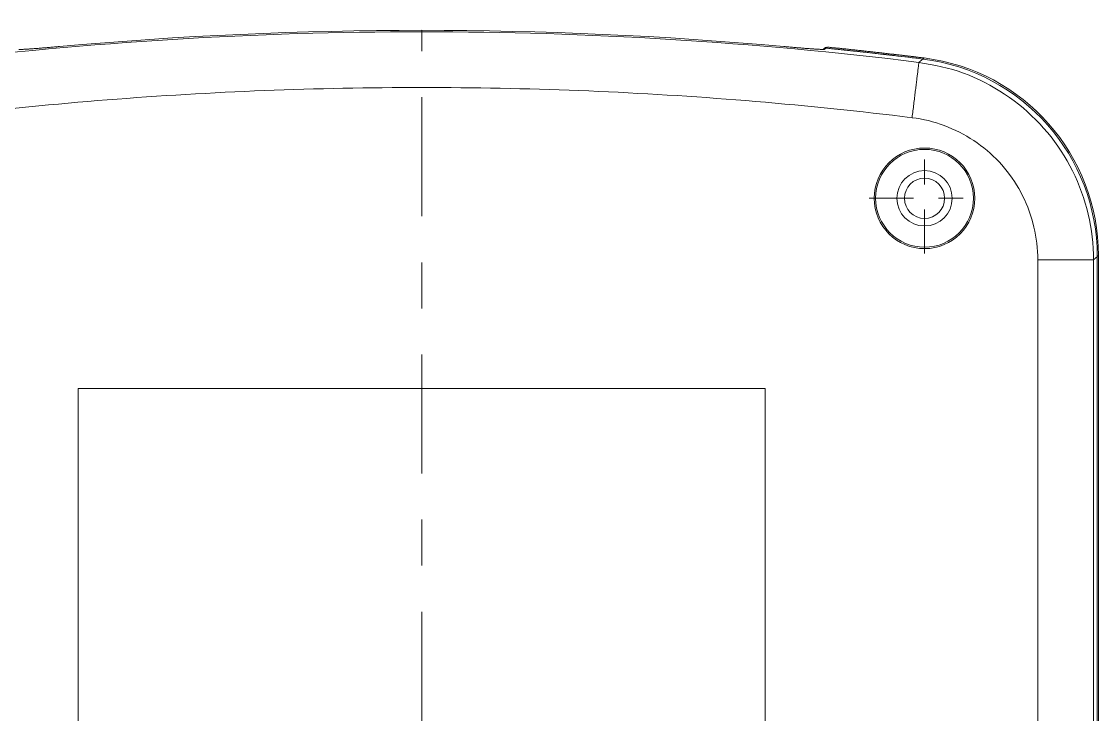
# Model space of a CAD drawing. Header units: inches. Extents: x 0 to 40, y 35.9 to 64.1.
# Drawn here: x 16.544 to 20.868, y 50.71 to 53.491 of the extents above; entities that cross this region are included whole.
import ezdxf

# ---------------------------------------------------------------- set-up
doc = ezdxf.new("R2010")
doc.units = ezdxf.units.IN
doc.header["$MEASUREMENT"] = 0
for name, pattern in [('AI-Linetype-5', [1.032687, 0.478297, -0.184797, 0.184797, -0.184797]), ('AI-Linetype-8', [0.383661, 0.177695, -0.068655, 0.068655, -0.068655]), ('AI-Linetype-9', [0.383661, 0.177695, -0.068655, 0.068655, -0.068655])]:
    doc.linetypes.add(name, pattern=pattern)
doc.layers.add('1', color=7, linetype='Continuous')
doc.layers.add('2', color=7, linetype='Continuous')

# ---------------------------------------------------------------- blocks, each defined once
blk = doc.blocks.new('block 159')
at = {"layer": '1', "color": 43, "lineweight": 18, "true_color": 0xccb266}
blk.add_lwpolyline([(16.7707, 52.0187), (16.7707, 49.5955)], dxfattribs=at)
blk = doc.blocks.new('block 167')
at = {"layer": '1', "color": 43, "lineweight": 18, "true_color": 0xccb266}
blk.add_lwpolyline([(20.8482, 49.4211), (20.8482, 52.5346)], dxfattribs=at)
blk = doc.blocks.new('block 169')
at = {"layer": '1', "color": 43, "lineweight": 18, "true_color": 0xccb266}
blk.add_lwpolyline([(19.5304, 52.0187), (16.7707, 52.0187)], dxfattribs=at)
blk = doc.blocks.new('block 191')
at = {"layer": '1', "color": 43, "lineweight": 18, "true_color": 0xccb266}
blk.add_lwpolyline([(20.6245, 52.5346), (20.6245, 49.3945)], dxfattribs=at)
blk = doc.blocks.new('block 196')
at = {"layer": '1', "color": 43, "lineweight": 18, "true_color": 0xccb266}
blk.add_lwpolyline([(20.8634, 52.548), (20.8634, 49.4211)], dxfattribs=at)
blk = doc.blocks.new('block 221')
at = {"layer": '1', "color": 43, "lineweight": 18, "true_color": 0xccb266}
blk.add_lwpolyline([(19.5304, 49.5955), (19.5304, 52.0187)], dxfattribs=at)
blk = doc.blocks.new('block 494')
at = {"layer": '1', "color": 43, "lineweight": 18, "true_color": 0xccb266}
blk.add_open_spline([(20.3717, 52.7818), (20.3717, 52.8933), (20.2813, 52.9837), (20.1698, 52.9837), (20.0583, 52.9837), (19.9679, 52.8933), (19.9679, 52.7818), (19.9679, 52.6703), (20.0583, 52.5799), (20.1698, 52.5799), (20.2813, 52.5799), (20.3717, 52.6703), (20.3717, 52.7818), (20.3717, 52.7818), (20.3717, 52.7818), (20.3717, 52.7818)], degree=3, knots=[0, 0, 0, 0, 1, 1, 1, 2, 2, 2, 3, 3, 3, 4, 4, 4, 5, 5, 5, 5], dxfattribs=at)
blk = doc.blocks.new('block 500')
at = {"layer": '1', "color": 43, "lineweight": 18, "true_color": 0xccb266}
blk.add_open_spline([(20.1472, 53.3276), (18.8211, 53.4914), (17.48, 53.4914), (16.1539, 53.3276)], degree=3, dxfattribs=at)
blk = doc.blocks.new('block 502')
at = {"layer": '1', "color": 43, "lineweight": 18, "true_color": 0xccb266}
blk.add_open_spline([(16.6964, 53.3911), (17.6639, 53.4778), (18.6372, 53.4778), (19.6047, 53.3911)], degree=3, dxfattribs=at)
blk = doc.blocks.new('block 513')
at = {"layer": '1', "color": 43, "lineweight": 18, "true_color": 0xccb266}
blk.add_open_spline([(19.7747, 53.3845), (19.9043, 53.3715), (20.0337, 53.3569), (20.1629, 53.3409)], degree=3, dxfattribs=at)
blk = doc.blocks.new('block 517')
at = {"layer": '1', "color": 43, "lineweight": 18, "true_color": 0xccb266}
blk.add_open_spline([(20.2809, 52.7818), (20.2809, 52.8431), (20.2312, 52.8928), (20.1698, 52.8928), (20.1085, 52.8928), (20.0588, 52.8431), (20.0588, 52.7818), (20.0588, 52.7204), (20.1085, 52.6707), (20.1698, 52.6707), (20.2312, 52.6707), (20.2809, 52.7204), (20.2809, 52.7818), (20.2809, 52.7818), (20.2809, 52.7818), (20.2809, 52.7818)], degree=3, knots=[0, 0, 0, 0, 1, 1, 1, 2, 2, 2, 3, 3, 3, 4, 4, 4, 5, 5, 5, 5], dxfattribs=at)
blk = doc.blocks.new('block 520')
at = {"layer": '1', "color": 43, "lineweight": 18, "true_color": 0xccb266}
blk.add_open_spline([(19.9735, 52.7818), (19.9735, 52.8902), (20.0614, 52.9781), (20.1698, 52.9781), (20.2782, 52.9781), (20.3662, 52.8902), (20.3662, 52.7818), (20.3662, 52.6734), (20.2782, 52.5855), (20.1698, 52.5855), (20.0614, 52.5855), (19.9735, 52.6734), (19.9735, 52.7818), (19.9735, 52.7818), (19.9735, 52.7818), (19.9735, 52.7818)], degree=3, knots=[0, 0, 0, 0, 1, 1, 1, 2, 2, 2, 3, 3, 3, 4, 4, 4, 5, 5, 5, 5], dxfattribs=at)
blk = doc.blocks.new('block 563')
at = {"layer": '1', "color": 43, "lineweight": 18, "true_color": 0xccb266}
blk.add_open_spline([(20.1629, 53.3409), (20.5631, 53.2911), (20.8634, 52.9512), (20.8634, 52.548)], degree=3, dxfattribs=at)
blk = doc.blocks.new('block 633')
at = {"layer": '1', "color": 43, "lineweight": 18, "true_color": 0xccb266}
blk.add_lwpolyline([(16.5335, 53.3798), (16.5338, 53.3797), (16.5342, 53.3796), (16.5347, 53.3795), (16.5355, 53.3795), (16.5364, 53.3794), (16.5374, 53.3794), (16.5386, 53.3794), (16.5399, 53.3794), (16.5414, 53.3794), (16.543, 53.3795), (16.5448, 53.3795), (16.5467, 53.3796), (16.5487, 53.3797), (16.5509, 53.3798), (16.5532, 53.3799), (16.5557, 53.38), (16.5582, 53.3801), (16.5609, 53.3803), (16.5638, 53.3804), (16.5667, 53.3806), (16.5698, 53.3808), (16.573, 53.381), (16.5763, 53.3813), (16.5797, 53.3815), (16.5833, 53.3818), (16.5869, 53.382), (16.5906, 53.3823), (16.5945, 53.3826), (16.5985, 53.3829), (16.6025, 53.3832), (16.6066, 53.3835), (16.6108, 53.3838), (16.6151, 53.3842), (16.6195, 53.3845), (16.6239, 53.3849), (16.6285, 53.3853), (16.633, 53.3856), (16.6377, 53.386), (16.6423, 53.3864), (16.6471, 53.3868), (16.6519, 53.3872), (16.6567, 53.3876), (16.6616, 53.388), (16.6665, 53.3885), (16.6714, 53.3889), (16.6764, 53.3893), (16.6814, 53.3897), (16.6864, 53.3902), (16.6914, 53.3906), (16.6964, 53.3911)], dxfattribs=at)
blk = doc.blocks.new('block 638')
at = {"layer": '1', "color": 43, "lineweight": 18, "true_color": 0xccb266}
blk.add_lwpolyline([(20.1472, 53.3276), (20.1471, 53.3273), (20.1471, 53.3268), (20.147, 53.326), (20.1469, 53.3251), (20.1467, 53.324), (20.1466, 53.3226), (20.1464, 53.321), (20.1462, 53.3193), (20.1459, 53.3173), (20.1456, 53.3151), (20.1453, 53.3128), (20.145, 53.3102), (20.1447, 53.3075), (20.1443, 53.3045), (20.144, 53.3014), (20.1435, 53.2981), (20.1431, 53.2946), (20.1426, 53.2909), (20.1422, 53.2871), (20.1417, 53.2831), (20.1412, 53.2789), (20.1406, 53.2746), (20.1401, 53.27), (20.1395, 53.2654), (20.1389, 53.2605), (20.1383, 53.2555), (20.1377, 53.2504), (20.137, 53.2451), (20.1363, 53.2397), (20.1357, 53.2342), (20.135, 53.2285), (20.1342, 53.2227), (20.1335, 53.2168), (20.1328, 53.2108), (20.132, 53.2047), (20.1312, 53.1986), (20.1305, 53.1923), (20.1297, 53.1859), (20.1289, 53.1795), (20.1281, 53.173), (20.1273, 53.1664), (20.1265, 53.1598), (20.1257, 53.1532), (20.1248, 53.1464), (20.124, 53.1397), (20.1231, 53.1329), (20.1223, 53.1261), (20.1215, 53.1193), (20.1206, 53.1124), (20.1198, 53.1055)], dxfattribs=at)
blk = doc.blocks.new('block 643')
at = {"layer": '1', "color": 43, "lineweight": 18, "true_color": 0xccb266}
blk.add_lwpolyline([(20.1472, 53.3276), (20.1475, 53.3278), (20.1478, 53.3281), (20.1482, 53.3284), (20.1485, 53.3286), (20.1488, 53.3289), (20.1491, 53.3292), (20.1495, 53.3294), (20.1498, 53.3297), (20.1501, 53.33), (20.1504, 53.3302), (20.1507, 53.3305), (20.1511, 53.3308), (20.1514, 53.331), (20.1517, 53.3313), (20.1521, 53.3316), (20.1524, 53.3318), (20.1527, 53.3321), (20.153, 53.3324), (20.1533, 53.3326), (20.1536, 53.3329), (20.1539, 53.3331), (20.1543, 53.3334), (20.1546, 53.3337), (20.1549, 53.3339), (20.1552, 53.3342), (20.1555, 53.3345), (20.1558, 53.3347), (20.1562, 53.335), (20.1564, 53.3353), (20.1567, 53.3356), (20.157, 53.3358), (20.1574, 53.3361), (20.1577, 53.3363), (20.1579, 53.3366), (20.1583, 53.3369), (20.1586, 53.3372), (20.1588, 53.3374), (20.1591, 53.3377), (20.1595, 53.338), (20.1597, 53.3382), (20.16, 53.3385), (20.1604, 53.3388), (20.1607, 53.339), (20.1609, 53.3393), (20.1612, 53.3396), (20.1616, 53.3398), (20.1619, 53.3401), (20.1622, 53.3404), (20.1626, 53.3406), (20.1629, 53.3409)], dxfattribs=at)
blk = doc.blocks.new('block 645')
at = {"layer": '1', "color": 43, "lineweight": 18, "true_color": 0xccb266}
blk.add_lwpolyline([(20.6245, 52.5346), (20.6314, 52.5346), (20.6383, 52.5346), (20.6452, 52.5346), (20.6521, 52.5346), (20.6589, 52.5346), (20.6657, 52.5346), (20.6725, 52.5346), (20.6792, 52.5346), (20.6859, 52.5346), (20.6925, 52.5346), (20.699, 52.5346), (20.7055, 52.5346), (20.7119, 52.5346), (20.7183, 52.5346), (20.7245, 52.5346), (20.7306, 52.5346), (20.7366, 52.5346), (20.7426, 52.5346), (20.7484, 52.5346), (20.7542, 52.5346), (20.7597, 52.5346), (20.7652, 52.5346), (20.7705, 52.5346), (20.7756, 52.5346), (20.7807, 52.5346), (20.7856, 52.5346), (20.7903, 52.5346), (20.7948, 52.5346), (20.7992, 52.5346), (20.8034, 52.5346), (20.8074, 52.5346), (20.8113, 52.5346), (20.815, 52.5346), (20.8185, 52.5346), (20.8219, 52.5346), (20.825, 52.5346), (20.828, 52.5346), (20.8307, 52.5346), (20.8333, 52.5346), (20.8357, 52.5346), (20.8379, 52.5346), (20.8399, 52.5346), (20.8417, 52.5346), (20.8432, 52.5346), (20.8446, 52.5346), (20.8458, 52.5346), (20.8467, 52.5346), (20.8474, 52.5346), (20.848, 52.5346), (20.8482, 52.5346)], dxfattribs=at)
blk = doc.blocks.new('block 648')
at = {"layer": '1', "color": 43, "lineweight": 18, "true_color": 0xccb266}
blk.add_lwpolyline([(20.8482, 52.5346), (20.8476, 52.5577), (20.8467, 52.5808), (20.8452, 52.6039), (20.843, 52.6269), (20.8399, 52.6498), (20.8362, 52.6727), (20.8319, 52.6954), (20.8269, 52.7179), (20.8213, 52.7404), (20.815, 52.7626), (20.8081, 52.7847), (20.8005, 52.8065), (20.7923, 52.8282), (20.7835, 52.8496), (20.7741, 52.8707), (20.7641, 52.8915), (20.7534, 52.912), (20.7422, 52.9323), (20.7304, 52.9522), (20.718, 52.9717), (20.7051, 52.9908), (20.6917, 53.0096), (20.6776, 53.028), (20.6631, 53.046), (20.648, 53.0636), (20.6325, 53.0807), (20.6164, 53.0973), (20.5999, 53.1135), (20.5829, 53.1293), (20.5654, 53.1445), (20.5475, 53.1591), (20.5292, 53.1733), (20.5105, 53.1869), (20.4914, 53.2), (20.472, 53.2125), (20.4522, 53.2245), (20.432, 53.2359), (20.4115, 53.2468), (20.3908, 53.2571), (20.3697, 53.2668), (20.3484, 53.2759), (20.3268, 53.2842), (20.3049, 53.2917), (20.2829, 53.2984), (20.2606, 53.3044), (20.2381, 53.3098), (20.2155, 53.3147), (20.1928, 53.3192), (20.17, 53.3234), (20.1472, 53.3276)], dxfattribs=at)
blk = doc.blocks.new('block 656')
at = {"layer": '1', "color": 43, "lineweight": 18, "true_color": 0xccb266}
blk.add_lwpolyline([(16.1814, 53.1055), (16.2205, 53.1103), (16.2597, 53.115), (16.299, 53.1196), (16.3382, 53.1241), (16.3774, 53.1285), (16.4167, 53.1328), (16.4559, 53.1371), (16.4952, 53.1412), (16.5345, 53.1452), (16.5738, 53.1491), (16.6131, 53.1529), (16.6524, 53.1567), (16.6917, 53.1603), (16.731, 53.1639), (16.7703, 53.1673), (16.8097, 53.1706), (16.849, 53.1739), (16.8884, 53.177), (16.9278, 53.1801), (16.9671, 53.183), (17.0065, 53.1859), (17.0459, 53.1887), (17.0853, 53.1913), (17.1247, 53.1939), (17.1641, 53.1964), (17.2035, 53.1988), (17.2429, 53.201), (17.2824, 53.2032), (17.3218, 53.2053), (17.3612, 53.2073), (17.4007, 53.2092), (17.4401, 53.211), (17.4795, 53.2127), (17.519, 53.2143), (17.5584, 53.2158), (17.5979, 53.2172), (17.6374, 53.2185), (17.6768, 53.2197), (17.7163, 53.2208), (17.7558, 53.2219), (17.7952, 53.2228), (17.8347, 53.2236), (17.8742, 53.2243), (17.9137, 53.225), (17.9532, 53.2255), (17.9926, 53.2259), (18.0321, 53.2263), (18.0716, 53.2265), (18.1111, 53.2267), (18.1506, 53.2267)], dxfattribs=at)
blk = doc.blocks.new('block 657')
at = {"layer": '1', "color": 43, "lineweight": 18, "true_color": 0xccb266}
blk.add_lwpolyline([(20.1198, 53.1055), (20.1363, 53.1033), (20.1527, 53.1005), (20.169, 53.0972), (20.1852, 53.0935), (20.2014, 53.0892), (20.2173, 53.0846), (20.2331, 53.0794), (20.2488, 53.0738), (20.2644, 53.0678), (20.2797, 53.0613), (20.2949, 53.0544), (20.3098, 53.047), (20.3245, 53.0393), (20.3391, 53.0311), (20.3533, 53.0225), (20.3673, 53.0135), (20.3811, 53.0042), (20.3946, 52.9944), (20.4078, 52.9842), (20.4207, 52.9737), (20.4333, 52.9628), (20.4455, 52.9515), (20.4575, 52.9399), (20.469, 52.928), (20.4803, 52.9157), (20.4911, 52.903), (20.5016, 52.89), (20.5116, 52.8768), (20.5213, 52.8632), (20.5306, 52.8494), (20.5395, 52.8353), (20.5479, 52.821), (20.556, 52.8064), (20.5636, 52.7916), (20.5708, 52.7766), (20.5775, 52.7614), (20.5839, 52.7459), (20.5898, 52.7304), (20.5952, 52.7146), (20.6002, 52.6987), (20.6048, 52.6827), (20.6089, 52.6666), (20.6125, 52.6503), (20.6157, 52.634), (20.6183, 52.6176), (20.6206, 52.6011), (20.6223, 52.5845), (20.6235, 52.5679), (20.6243, 52.5512), (20.6245, 52.5346)], dxfattribs=at)
blk = doc.blocks.new('block 659')
at = {"layer": '1', "color": 43, "lineweight": 18, "true_color": 0xccb266}
blk.add_lwpolyline([(18.1506, 53.2267), (18.1901, 53.2267), (18.2295, 53.2265), (18.269, 53.2263), (18.3085, 53.2259), (18.348, 53.2255), (18.3875, 53.225), (18.4269, 53.2243), (18.4664, 53.2236), (18.5059, 53.2228), (18.5454, 53.2219), (18.5848, 53.2208), (18.6243, 53.2197), (18.6638, 53.2185), (18.7032, 53.2172), (18.7427, 53.2158), (18.7821, 53.2143), (18.8216, 53.2127), (18.861, 53.211), (18.9005, 53.2092), (18.9399, 53.2073), (18.9793, 53.2053), (19.0188, 53.2032), (19.0582, 53.201), (19.0976, 53.1988), (19.137, 53.1964), (19.1764, 53.1939), (19.2158, 53.1913), (19.2552, 53.1887), (19.2946, 53.1859), (19.334, 53.183), (19.3734, 53.1801), (19.4127, 53.177), (19.4521, 53.1739), (19.4914, 53.1706), (19.5308, 53.1673), (19.5701, 53.1639), (19.6094, 53.1603), (19.6488, 53.1567), (19.6881, 53.1529), (19.7274, 53.1491), (19.7666, 53.1452), (19.8059, 53.1412), (19.8452, 53.1371), (19.8845, 53.1328), (19.9237, 53.1285), (19.9629, 53.1241), (20.0022, 53.1196), (20.0414, 53.115), (20.0806, 53.1103), (20.1198, 53.1055)], dxfattribs=at)
blk = doc.blocks.new('block 661')
at = {"layer": '1', "color": 43, "lineweight": 18, "true_color": 0xccb266}
blk.add_lwpolyline([(20.8482, 52.5346), (20.8485, 52.5348), (20.8489, 52.5351), (20.8492, 52.5354), (20.8495, 52.5357), (20.8498, 52.5359), (20.8501, 52.5362), (20.8504, 52.5365), (20.8507, 52.5367), (20.851, 52.537), (20.8513, 52.5373), (20.8516, 52.5375), (20.8519, 52.5378), (20.8522, 52.5381), (20.8525, 52.5383), (20.8528, 52.5386), (20.8531, 52.5389), (20.8534, 52.5391), (20.8537, 52.5394), (20.854, 52.5397), (20.8543, 52.5399), (20.8546, 52.5402), (20.8549, 52.5405), (20.8552, 52.5407), (20.8555, 52.541), (20.8558, 52.5413), (20.8561, 52.5415), (20.8564, 52.5418), (20.8567, 52.5421), (20.857, 52.5423), (20.8573, 52.5426), (20.8576, 52.5429), (20.8579, 52.5431), (20.8582, 52.5434), (20.8585, 52.5437), (20.8588, 52.5439), (20.8592, 52.5442), (20.8594, 52.5445), (20.8597, 52.5448), (20.8601, 52.545), (20.8604, 52.5453), (20.8607, 52.5455), (20.8609, 52.5458), (20.8613, 52.5461), (20.8616, 52.5464), (20.8619, 52.5466), (20.8622, 52.5469), (20.8625, 52.5471), (20.8628, 52.5474), (20.8631, 52.5477), (20.8634, 52.548)], dxfattribs=at)
blk = doc.blocks.new('block 663')
at = {"layer": '1', "color": 43, "lineweight": 18, "true_color": 0xccb266}
blk.add_lwpolyline([(19.6047, 53.3911), (19.6097, 53.3906), (19.6147, 53.3902), (19.6197, 53.3897), (19.6247, 53.3893), (19.6297, 53.3889), (19.6346, 53.3885), (19.6395, 53.388), (19.6444, 53.3876), (19.6492, 53.3872), (19.654, 53.3868), (19.6587, 53.3864), (19.6634, 53.386), (19.6681, 53.3856), (19.6726, 53.3853), (19.6771, 53.3849), (19.6816, 53.3845), (19.6859, 53.3842), (19.6902, 53.3838), (19.6944, 53.3835), (19.6985, 53.3832), (19.7026, 53.3829), (19.7065, 53.3826), (19.7104, 53.3823), (19.7141, 53.382), (19.7178, 53.3818), (19.7213, 53.3815), (19.7248, 53.3813), (19.7281, 53.381), (19.7313, 53.3808), (19.7344, 53.3806), (19.7373, 53.3805), (19.7401, 53.3803), (19.7428, 53.3801), (19.7454, 53.38), (19.7479, 53.3799), (19.7502, 53.3798), (19.7524, 53.3797), (19.7544, 53.3796), (19.7563, 53.3795), (19.7581, 53.3795), (19.7597, 53.3794), (19.7612, 53.3794), (19.7625, 53.3794), (19.7637, 53.3794), (19.7648, 53.3794), (19.7656, 53.3795), (19.7664, 53.3795), (19.767, 53.3796), (19.7674, 53.3797), (19.7676, 53.3798)], dxfattribs=at)
blk = doc.blocks.new('block 664')
at = {"layer": '1', "color": 43, "lineweight": 18, "true_color": 0xccb266}
blk.add_open_spline([(19.7747, 53.3845), (19.7746, 53.3844), (19.7745, 53.3843), (19.7745, 53.3843), (19.7743, 53.3842), (19.7742, 53.3841), (19.7742, 53.3841), (19.774, 53.384), (19.7739, 53.3839), (19.7739, 53.3839), (19.7737, 53.3838), (19.7736, 53.3837), (19.7736, 53.3837), (19.7735, 53.3836), (19.7733, 53.3835), (19.7733, 53.3835), (19.7732, 53.3834), (19.773, 53.3833), (19.773, 53.3833), (19.7729, 53.3832), (19.7728, 53.3831), (19.7728, 53.3831), (19.7726, 53.3831), (19.7725, 53.383), (19.7725, 53.383), (19.7723, 53.3829), (19.7722, 53.3828), (19.7722, 53.3828), (19.7721, 53.3827), (19.7719, 53.3826), (19.7719, 53.3826), (19.7718, 53.3825), (19.7716, 53.3824), (19.7716, 53.3824), (19.7715, 53.3823), (19.7713, 53.3822), (19.7713, 53.3822), (19.7712, 53.3821), (19.7711, 53.382), (19.7711, 53.382), (19.7709, 53.3819), (19.7708, 53.3819), (19.7708, 53.3819), (19.7706, 53.3818), (19.7705, 53.3817), (19.7705, 53.3817), (19.7703, 53.3816), (19.7702, 53.3815), (19.7702, 53.3815), (19.7701, 53.3814), (19.7699, 53.3813), (19.7699, 53.3813), (19.7698, 53.3812), (19.7696, 53.3811), (19.7696, 53.3811), (19.7695, 53.381), (19.7693, 53.3809), (19.7693, 53.3809), (19.7692, 53.3808), (19.7691, 53.3807), (19.7691, 53.3807), (19.7689, 53.3807), (19.7688, 53.3805), (19.7688, 53.3805), (19.7686, 53.3804), (19.7685, 53.3804), (19.7685, 53.3804), (19.7684, 53.3803), (19.7682, 53.3802), (19.7682, 53.3802), (19.7681, 53.3801), (19.7679, 53.38), (19.7679, 53.38), (19.7678, 53.3799), (19.7676, 53.3798), (19.7676, 53.3798)], degree=3, knots=[0, 0, 0, 0, 1, 1, 1, 2, 2, 2, 3, 3, 3, 4, 4, 4, 5, 5, 5, 6, 6, 6, 7, 7, 7, 8, 8, 8, 9, 9, 9, 10, 10, 10, 11, 11, 11, 12, 12, 12, 13, 13, 13, 14, 14, 14, 15, 15, 15, 16, 16, 16, 17, 17, 17, 18, 18, 18, 19, 19, 19, 20, 20, 20, 21, 21, 21, 22, 22, 22, 23, 23, 23, 24, 24, 24, 25, 25, 25, 25], dxfattribs=at)
blk = doc.blocks.new('block 734')
at = {"layer": '1', "color": 1, "linetype": 'AI-Linetype-5', "lineweight": 18, "true_color": 0xff0000}
blk.add_lwpolyline([(18.1506, 42.3826), (18.1506, 53.4561)], dxfattribs=at)
blk = doc.blocks.new('block 737')
at = {"layer": '1', "color": 1, "linetype": 'AI-Linetype-8', "lineweight": 18, "true_color": 0xff0000}
blk.add_lwpolyline([(19.9477, 52.7818), (20.3919, 52.7818)], dxfattribs=at)
blk = doc.blocks.new('block 738')
at = {"layer": '1', "color": 1, "linetype": 'AI-Linetype-9', "lineweight": 18, "true_color": 0xff0000}
blk.add_lwpolyline([(20.1698, 52.5597), (20.1698, 53.0039)], dxfattribs=at)
blk = doc.blocks.new('block 842')
at = {"layer": '2', "color": 80, "lineweight": 18, "true_color": 0x3fff00}
blk.add_lwpolyline([(20.8681, 52.5522), (20.8681, 49.2757)], dxfattribs=at)
blk = doc.blocks.new('block 863')
at = {"layer": '2', "color": 80, "lineweight": 18, "true_color": 0x3fff00}
blk.add_lwpolyline([(20.8634, 52.548), (20.8681, 52.5522)], dxfattribs=at)
blk = doc.blocks.new('block 864')
at = {"layer": '2', "color": 80, "lineweight": 18, "true_color": 0x3fff00}
blk.add_lwpolyline([(20.8634, 52.548), (20.8634, 49.4211)], dxfattribs=at)
blk = doc.blocks.new('block 883')
at = {"layer": '2', "color": 7, "lineweight": 18, "true_color": 0xffffff}
blk.add_lwpolyline([(19.7758, 53.3852), (19.7758, 53.3891)], dxfattribs=at)
blk = doc.blocks.new('block 887')
at = {"layer": '2', "color": 7, "lineweight": 18, "true_color": 0xffffff}
blk.add_lwpolyline([(20.8681, 49.4211), (20.8681, 52.5522)], dxfattribs=at)
blk = doc.blocks.new('block 1109')
at = {"layer": '2', "color": 80, "lineweight": 18, "true_color": 0x3fff00}
blk.add_open_spline([(20.0487, 53.3547), (20.0868, 53.3502), (20.1248, 53.3456), (20.1629, 53.3409)], degree=3, dxfattribs=at)
blk = doc.blocks.new('block 1117')
at = {"layer": '2', "color": 7, "lineweight": 18, "true_color": 0xffffff}
blk.add_open_spline([(20.2506, 52.7818), (20.2506, 52.8264), (20.2144, 52.8625), (20.1698, 52.8625), (20.1252, 52.8625), (20.0891, 52.8264), (20.0891, 52.7818), (20.0891, 52.7372), (20.1252, 52.701), (20.1698, 52.701), (20.2144, 52.701), (20.2506, 52.7372), (20.2506, 52.7818), (20.2506, 52.7818), (20.2506, 52.7818), (20.2506, 52.7818)], degree=3, knots=[0, 0, 0, 0, 1, 1, 1, 2, 2, 2, 3, 3, 3, 4, 4, 4, 5, 5, 5, 5], dxfattribs=at)
blk = doc.blocks.new('block 1146')
at = {"layer": '2', "color": 80, "lineweight": 18, "true_color": 0x3fff00}
blk.add_open_spline([(20.168, 53.3451), (20.568, 53.2952), (20.8681, 52.9553), (20.8681, 52.5522)], degree=3, dxfattribs=at)
blk = doc.blocks.new('block 1148')
at = {"layer": '2', "color": 80, "lineweight": 18, "true_color": 0x3fff00}
blk.add_open_spline([(20.8634, 52.548), (20.8634, 52.9512), (20.5631, 53.2911), (20.1629, 53.3409)], degree=3, dxfattribs=at)
blk = doc.blocks.new('block 1151')
at = {"layer": '2', "color": 7, "lineweight": 18, "true_color": 0xffffff}
blk.add_open_spline([(19.7612, 53.3796), (19.7661, 53.3828), (19.771, 53.386), (19.7758, 53.3891)], degree=3, dxfattribs=at)
blk = doc.blocks.new('block 1153')
at = {"layer": '2', "color": 7, "lineweight": 18, "true_color": 0xffffff}
blk.add_open_spline([(20.168, 53.3451), (20.568, 53.2952), (20.8681, 52.9553), (20.8681, 52.5522)], degree=3, dxfattribs=at)
blk = doc.blocks.new('block 1384')
at = {"layer": '2', "color": 80, "lineweight": 18, "true_color": 0x3fff00}
blk.add_lwpolyline([(20.0398, 53.3605), (20.0346, 53.3611), (20.0294, 53.3617), (20.0243, 53.3623), (20.0191, 53.3629), (20.0139, 53.3635), (20.0087, 53.3641), (20.0036, 53.3647), (19.9984, 53.3653), (19.9932, 53.3659), (19.9881, 53.3665), (19.9829, 53.3671), (19.9777, 53.3676), (19.9726, 53.3682), (19.9674, 53.3688), (19.9622, 53.3694), (19.957, 53.37), (19.9519, 53.3705), (19.9467, 53.3711), (19.9415, 53.3717), (19.9364, 53.3723), (19.9312, 53.3728), (19.926, 53.3734), (19.9209, 53.374), (19.9157, 53.3745), (19.9105, 53.3751), (19.9053, 53.3757), (19.9001, 53.3762), (19.895, 53.3768), (19.8898, 53.3773), (19.8846, 53.3779), (19.8795, 53.3784), (19.8743, 53.379), (19.8691, 53.3795), (19.8639, 53.3801), (19.8588, 53.3806), (19.8536, 53.3812), (19.8484, 53.3817), (19.8432, 53.3823), (19.8381, 53.3828), (19.8329, 53.3833), (19.8277, 53.3839), (19.8225, 53.3844), (19.8174, 53.3849), (19.8122, 53.3855), (19.807, 53.386), (19.8018, 53.3865), (19.7967, 53.387), (19.7915, 53.3876), (19.7863, 53.3881), (19.7811, 53.3886)], dxfattribs=at)
blk = doc.blocks.new('block 1386')
at = {"layer": '2', "color": 80, "lineweight": 18, "true_color": 0x3fff00}
blk.add_lwpolyline([(20.0487, 53.3595), (20.0485, 53.3595), (20.0483, 53.3595), (20.0481, 53.3596), (20.048, 53.3596), (20.0478, 53.3596), (20.0476, 53.3596), (20.0474, 53.3596), (20.0473, 53.3597), (20.0471, 53.3597), (20.0469, 53.3597), (20.0467, 53.3597), (20.0465, 53.3597), (20.0464, 53.3598), (20.0462, 53.3598), (20.046, 53.3598), (20.0458, 53.3598), (20.0456, 53.3598), (20.0455, 53.3599), (20.0453, 53.3599), (20.0451, 53.3599), (20.0449, 53.3599), (20.0447, 53.3599), (20.0446, 53.36), (20.0444, 53.36), (20.0442, 53.36), (20.044, 53.36), (20.0439, 53.3601), (20.0437, 53.3601), (20.0435, 53.3601), (20.0433, 53.3601), (20.0432, 53.3601), (20.043, 53.3602), (20.0428, 53.3602), (20.0426, 53.3602), (20.0424, 53.3602), (20.0423, 53.3602), (20.0421, 53.3603), (20.0419, 53.3603), (20.0417, 53.3603), (20.0415, 53.3603), (20.0414, 53.3603), (20.0412, 53.3604), (20.041, 53.3604), (20.0408, 53.3604), (20.0407, 53.3604), (20.0405, 53.3605), (20.0403, 53.3605), (20.0401, 53.3605), (20.0399, 53.3605), (20.0398, 53.3605)], dxfattribs=at)
blk = doc.blocks.new('block 1388')
at = {"layer": '2', "color": 80, "lineweight": 18, "true_color": 0x3fff00}
blk.add_lwpolyline([(19.7747, 53.3845), (19.7802, 53.3839), (19.7857, 53.3834), (19.7912, 53.3828), (19.7967, 53.3822), (19.8022, 53.3817), (19.8076, 53.3811), (19.8131, 53.3806), (19.8186, 53.38), (19.8241, 53.3794), (19.8296, 53.3789), (19.8351, 53.3783), (19.8405, 53.3777), (19.846, 53.3772), (19.8515, 53.3766), (19.857, 53.376), (19.8625, 53.3754), (19.8679, 53.3748), (19.8734, 53.3743), (19.8789, 53.3737), (19.8844, 53.3731), (19.8899, 53.3725), (19.8953, 53.3719), (19.9008, 53.3713), (19.9063, 53.3707), (19.9118, 53.3701), (19.9173, 53.3696), (19.9227, 53.369), (19.9282, 53.3684), (19.9337, 53.3678), (19.9392, 53.3671), (19.9446, 53.3665), (19.9501, 53.3659), (19.9556, 53.3653), (19.9611, 53.3647), (19.9666, 53.3641), (19.972, 53.3635), (19.9775, 53.3629), (19.983, 53.3623), (19.9885, 53.3616), (19.9939, 53.361), (19.9994, 53.3604), (20.0049, 53.3598), (20.0104, 53.3591), (20.0158, 53.3585), (20.0213, 53.3579), (20.0268, 53.3572), (20.0323, 53.3566), (20.0377, 53.356), (20.0432, 53.3553), (20.0487, 53.3547)], dxfattribs=at)
blk = doc.blocks.new('block 1411')
at = {"layer": '2', "color": 80, "lineweight": 18, "true_color": 0x3fff00}
blk.add_lwpolyline([(20.168, 53.3451), (20.1656, 53.3454), (20.1632, 53.3456), (20.1608, 53.346), (20.1585, 53.3463), (20.1561, 53.3465), (20.1537, 53.3468), (20.1513, 53.3471), (20.1489, 53.3474), (20.1465, 53.3477), (20.1442, 53.348), (20.1418, 53.3483), (20.1394, 53.3486), (20.137, 53.3489), (20.1346, 53.3492), (20.1322, 53.3495), (20.1298, 53.3498), (20.1275, 53.3501), (20.125, 53.3504), (20.1227, 53.3506), (20.1203, 53.3509), (20.1179, 53.3512), (20.1155, 53.3515), (20.1131, 53.3518), (20.1107, 53.3521), (20.1084, 53.3524), (20.106, 53.3527), (20.1036, 53.353), (20.1012, 53.3532), (20.0988, 53.3535), (20.0964, 53.3538), (20.094, 53.3541), (20.0917, 53.3544), (20.0892, 53.3547), (20.0869, 53.355), (20.0845, 53.3553), (20.0821, 53.3555), (20.0797, 53.3558), (20.0773, 53.3561), (20.075, 53.3564), (20.0725, 53.3567), (20.0702, 53.357), (20.0678, 53.3572), (20.0654, 53.3575), (20.063, 53.3578), (20.0606, 53.3581), (20.0582, 53.3584), (20.0558, 53.3587), (20.0535, 53.3589), (20.0511, 53.3592), (20.0487, 53.3595)], dxfattribs=at)
blk = doc.blocks.new('block 1413')
at = {"layer": '2', "color": 80, "lineweight": 18, "true_color": 0x3fff00}
blk.add_open_spline([(20.168, 53.3451), (20.1679, 53.345), (20.1678, 53.3449), (20.1678, 53.3449), (20.1677, 53.3448), (20.1676, 53.3448), (20.1676, 53.3448), (20.1675, 53.3447), (20.1674, 53.3446), (20.1674, 53.3446), (20.1673, 53.3445), (20.1672, 53.3444), (20.1672, 53.3444), (20.1671, 53.3443), (20.167, 53.3443), (20.167, 53.3443), (20.1669, 53.3442), (20.1668, 53.3441), (20.1668, 53.3441), (20.1667, 53.344), (20.1666, 53.3439), (20.1666, 53.3439), (20.1665, 53.3438), (20.1664, 53.3437), (20.1664, 53.3437), (20.1663, 53.3437), (20.1662, 53.3436), (20.1662, 53.3436), (20.1661, 53.3435), (20.166, 53.3434), (20.166, 53.3434), (20.1659, 53.3433), (20.1658, 53.3432), (20.1658, 53.3432), (20.1657, 53.3432), (20.1656, 53.3431), (20.1656, 53.3431), (20.1655, 53.343), (20.1653, 53.3429), (20.1653, 53.3429), (20.1652, 53.3428), (20.1651, 53.3427), (20.1651, 53.3427), (20.165, 53.3427), (20.1649, 53.3426), (20.1649, 53.3426), (20.1648, 53.3425), (20.1647, 53.3424), (20.1647, 53.3424), (20.1646, 53.3423), (20.1645, 53.3422), (20.1645, 53.3422), (20.1644, 53.3421), (20.1643, 53.3421), (20.1643, 53.3421), (20.1642, 53.342), (20.1641, 53.3419), (20.1641, 53.3419), (20.164, 53.3418), (20.1639, 53.3417), (20.1639, 53.3417), (20.1638, 53.3416), (20.1637, 53.3416), (20.1637, 53.3416), (20.1636, 53.3415), (20.1635, 53.3414), (20.1635, 53.3414), (20.1634, 53.3413), (20.1633, 53.3412), (20.1633, 53.3412), (20.1632, 53.3411), (20.1631, 53.3411), (20.1631, 53.3411), (20.163, 53.341), (20.1629, 53.3409), (20.1629, 53.3409)], degree=3, knots=[0, 0, 0, 0, 1, 1, 1, 2, 2, 2, 3, 3, 3, 4, 4, 4, 5, 5, 5, 6, 6, 6, 7, 7, 7, 8, 8, 8, 9, 9, 9, 10, 10, 10, 11, 11, 11, 12, 12, 12, 13, 13, 13, 14, 14, 14, 15, 15, 15, 16, 16, 16, 17, 17, 17, 18, 18, 18, 19, 19, 19, 20, 20, 20, 21, 21, 21, 22, 22, 22, 23, 23, 23, 24, 24, 24, 25, 25, 25, 25], dxfattribs=at)
blk = doc.blocks.new('block 1422')
at = {"layer": '2', "color": 80, "lineweight": 18, "true_color": 0x3fff00}
blk.add_open_spline([(19.7747, 53.3845), (19.7749, 53.3845), (19.775, 53.3846), (19.775, 53.3846), (19.7751, 53.3847), (19.7753, 53.3848), (19.7753, 53.3848), (19.7754, 53.3849), (19.7755, 53.385), (19.7755, 53.385), (19.7756, 53.385), (19.7758, 53.3851), (19.7758, 53.3851), (19.7759, 53.3852), (19.776, 53.3853), (19.776, 53.3853), (19.7762, 53.3854), (19.7763, 53.3855), (19.7763, 53.3855), (19.7764, 53.3855), (19.7765, 53.3856), (19.7765, 53.3856), (19.7767, 53.3857), (19.7768, 53.3858), (19.7768, 53.3858), (19.7769, 53.3859), (19.7771, 53.386), (19.7771, 53.386), (19.7772, 53.386), (19.7773, 53.3861), (19.7773, 53.3861), (19.7774, 53.3862), (19.7776, 53.3863), (19.7776, 53.3863), (19.7777, 53.3864), (19.7778, 53.3865), (19.7778, 53.3865), (19.7779, 53.3865), (19.7781, 53.3866), (19.7781, 53.3866), (19.7782, 53.3867), (19.7783, 53.3868), (19.7783, 53.3868), (19.7784, 53.3869), (19.7786, 53.387), (19.7786, 53.387), (19.7787, 53.387), (19.7788, 53.3871), (19.7788, 53.3871), (19.7789, 53.3872), (19.7791, 53.3873), (19.7791, 53.3873), (19.7792, 53.3874), (19.7793, 53.3875), (19.7793, 53.3875), (19.7795, 53.3875), (19.7796, 53.3876), (19.7796, 53.3876), (19.7797, 53.3877), (19.7798, 53.3878), (19.7798, 53.3878), (19.78, 53.3879), (19.7801, 53.388), (19.7801, 53.388), (19.7802, 53.388), (19.7804, 53.3881), (19.7804, 53.3881), (19.7805, 53.3882), (19.7806, 53.3883), (19.7806, 53.3883), (19.7807, 53.3884), (19.7809, 53.3885), (19.7809, 53.3885), (19.781, 53.3885), (19.7811, 53.3886), (19.7811, 53.3886)], degree=3, knots=[0, 0, 0, 0, 1, 1, 1, 2, 2, 2, 3, 3, 3, 4, 4, 4, 5, 5, 5, 6, 6, 6, 7, 7, 7, 8, 8, 8, 9, 9, 9, 10, 10, 10, 11, 11, 11, 12, 12, 12, 13, 13, 13, 14, 14, 14, 15, 15, 15, 16, 16, 16, 17, 17, 17, 18, 18, 18, 19, 19, 19, 20, 20, 20, 21, 21, 21, 22, 22, 22, 23, 23, 23, 24, 24, 24, 25, 25, 25, 25], dxfattribs=at)

msp = doc.modelspace()

# ---------------------------------------------------------------- block references
at = {"layer": '1'}
for name in ['block 500', 'block 502', 'block 734', 'block 633', 'block 663', 'block 664', 'block 513', 'block 638', 'block 643', 'block 648', 'block 563', 'block 656', 'block 659', 'block 657', 'block 494', 'block 520', 'block 738', 'block 517', 'block 737', 'block 661', 'block 196', 'block 191', 'block 645', 'block 167', 'block 159', 'block 169', 'block 221']:
    msp.add_blockref(name, (0, 0), dxfattribs=at)
at = {"layer": '2'}
for name in ['block 1151', 'block 1422', 'block 1388', 'block 883', 'block 1384', 'block 1386', 'block 1411', 'block 1109', 'block 1413', 'block 1148', 'block 1146', 'block 1153', 'block 1117', 'block 863', 'block 864', 'block 842', 'block 887']:
    msp.add_blockref(name, (0, 0), dxfattribs=at)

doc.saveas('drawing.dxf')
